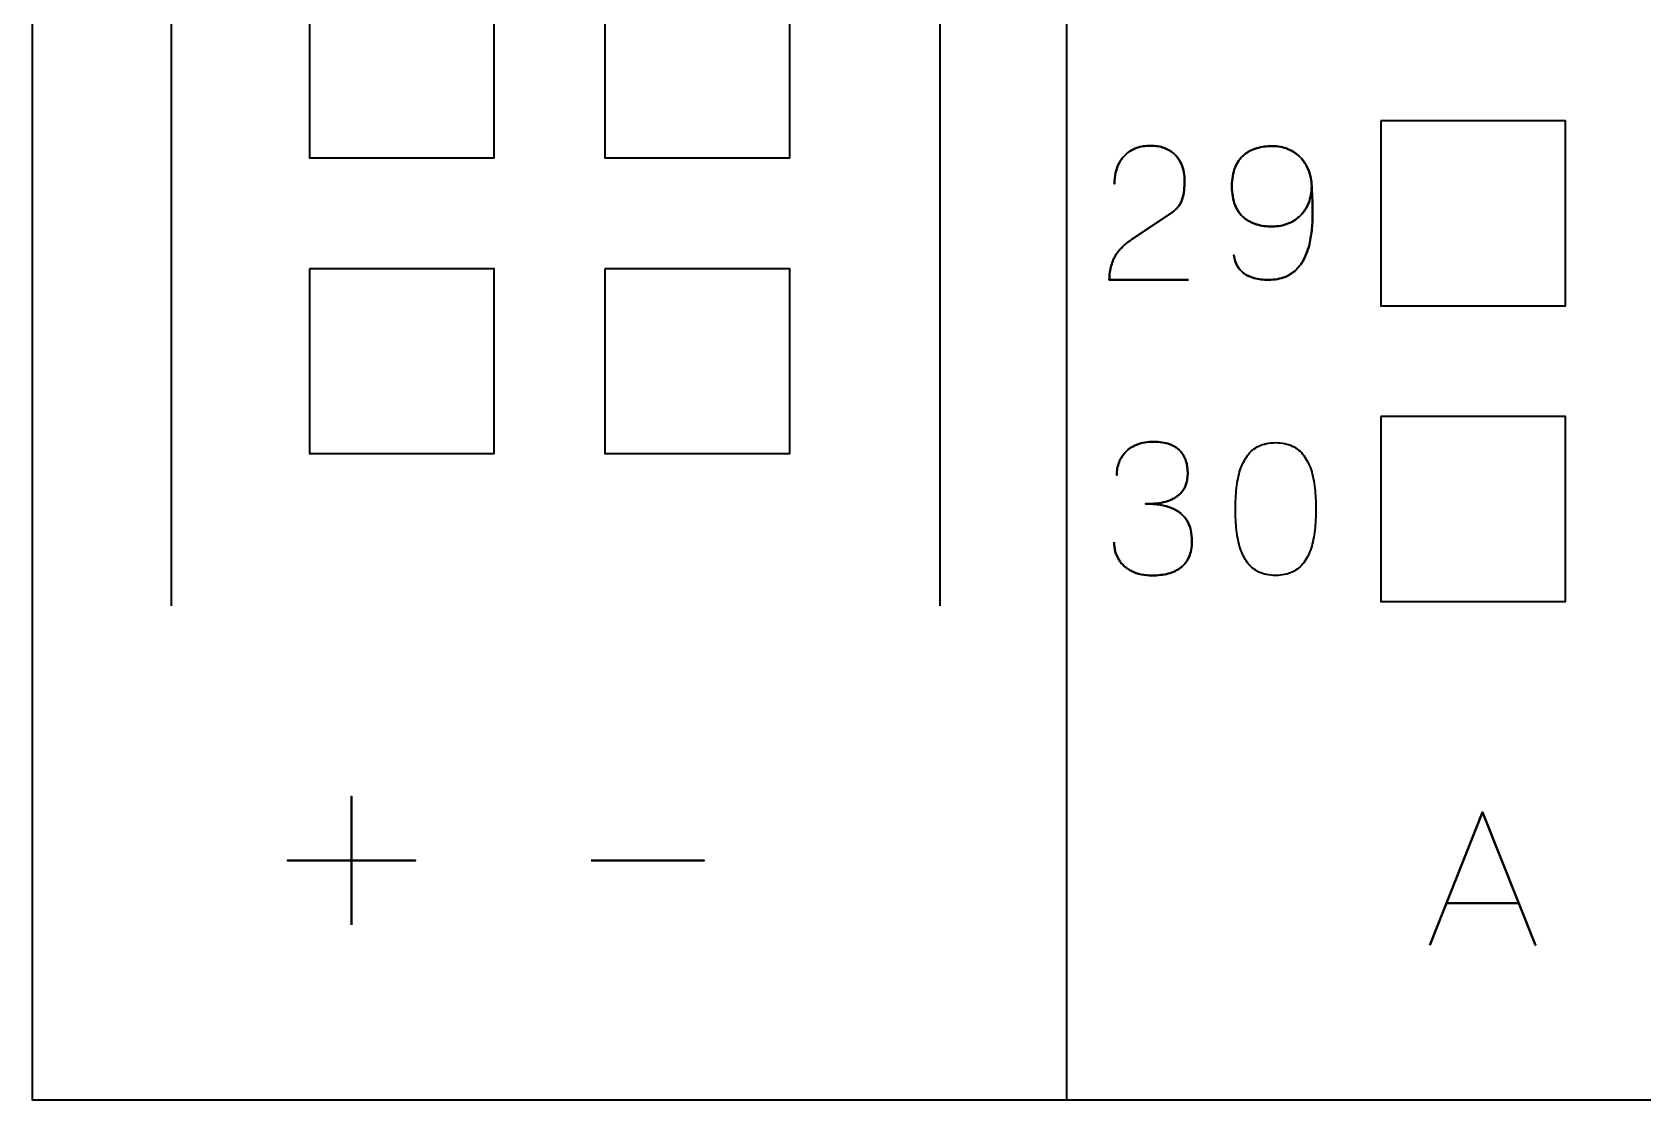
# Model space of a CAD drawing. Header units: centimetres. Extents: x -13.14 to -7.86, y -19.04 to -10.66.
# Drawn here: x -13.135 to -11.751, y -19.041 to -18.124 of the extents above; entities that cross this region are included whole.
import ezdxf

# ---------------------------------------------------------------- set-up
doc = ezdxf.new("R2010")
doc.units = ezdxf.units.CM
doc.header["$MEASUREMENT"] = 0
doc.layers.add('Layer 1', color=7, linetype='Continuous')

msp = doc.modelspace()

# ---------------------------------------------------------------- linework, layer by layer
at = {"layer": 'Layer 1', "color": 250, "lineweight": 35}
for points, knots in [([(-13.13514, -10.659), (-13.13514, -10.659), (-12.24614, -10.659), (-12.24614, -10.659), (-12.24614, -10.659), (-12.24614, -10.659), (-12.24614, -19.041), (-12.24614, -19.041), (-12.24614, -19.041), (-12.24614, -19.041), (-13.13514, -19.041), (-13.13514, -19.041), (-13.13514, -19.041), (-13.13514, -19.041), (-13.13514, -10.659), (-13.13514, -10.659)], [0, 0, 0, 0, 0.25, 0.25, 0.25, 0.25, 0.5, 0.5, 0.5, 0.5, 0.75, 0.75, 0.75, 0.75, 1, 1, 1, 1]), ([(-12.24632, -10.659), (-12.24632, -10.659), (-8.75382, -10.659), (-8.75382, -10.659), (-8.75382, -10.659), (-8.75382, -10.659), (-8.75382, -19.041), (-8.75382, -19.041), (-8.75382, -19.041), (-8.75382, -19.041), (-12.24632, -19.041), (-12.24632, -19.041), (-12.24632, -19.041), (-12.24632, -19.041), (-12.24632, -10.659), (-12.24632, -10.659)], [0, 0, 0, 0, 0.25, 0.25, 0.25, 0.25, 0.5, 0.5, 0.5, 0.5, 0.75, 0.75, 0.75, 0.75, 1, 1, 1, 1]), ([(-12.89701, -18.07303), (-12.89701, -18.07303), (-12.73826, -18.07303), (-12.73826, -18.07303), (-12.73826, -18.07303), (-12.73826, -18.07303), (-12.73826, -18.23178), (-12.73826, -18.23178), (-12.73826, -18.23178), (-12.73826, -18.23178), (-12.89701, -18.23178), (-12.89701, -18.23178), (-12.89701, -18.23178), (-12.89701, -18.23178), (-12.89701, -18.07303), (-12.89701, -18.07303)], [0, 0, 0, 0, 0.25, 0.25, 0.25, 0.25, 0.5, 0.5, 0.5, 0.5, 0.75, 0.75, 0.75, 0.75, 1, 1, 1, 1]), ([(-12.64301, -18.07303), (-12.64301, -18.07303), (-12.48426, -18.07303), (-12.48426, -18.07303), (-12.48426, -18.07303), (-12.48426, -18.07303), (-12.48426, -18.23178), (-12.48426, -18.23178), (-12.48426, -18.23178), (-12.48426, -18.23178), (-12.64301, -18.23178), (-12.64301, -18.23178), (-12.64301, -18.23178), (-12.64301, -18.23178), (-12.64301, -18.07303), (-12.64301, -18.07303)], [0, 0, 0, 0, 0.25, 0.25, 0.25, 0.25, 0.5, 0.5, 0.5, 0.5, 0.75, 0.75, 0.75, 0.75, 1, 1, 1, 1]), ([(-11.97644, -18.20003), (-11.97644, -18.20003), (-11.81769, -18.20003), (-11.81769, -18.20003), (-11.81769, -18.20003), (-11.81769, -18.20003), (-11.81769, -18.35878), (-11.81769, -18.35878), (-11.81769, -18.35878), (-11.81769, -18.35878), (-11.97644, -18.35878), (-11.97644, -18.35878), (-11.97644, -18.35878), (-11.97644, -18.35878), (-11.97644, -18.20003), (-11.97644, -18.20003)], [0, 0, 0, 0, 0.25, 0.25, 0.25, 0.25, 0.5, 0.5, 0.5, 0.5, 0.75, 0.75, 0.75, 0.75, 1, 1, 1, 1]), ([(-12.14171, -18.33654), (-12.14171, -18.33654), (-12.20967, -18.33654), (-12.20967, -18.33654), (-12.20967, -18.33654), (-12.20953, -18.33194), (-12.20895, -18.32788), (-12.20798, -18.32439), (-12.20798, -18.32439), (-12.20697, -18.32091), (-12.20563, -18.31784), (-12.20396, -18.3152), (-12.20396, -18.3152), (-12.20227, -18.31256), (-12.20035, -18.31021), (-12.19816, -18.30815), (-12.19816, -18.30815), (-12.19597, -18.30606), (-12.19362, -18.30416), (-12.19108, -18.30237), (-12.19108, -18.30237), (-12.18855, -18.3006), (-12.18593, -18.29883), (-12.18321, -18.29708), (-12.18321, -18.29708), (-12.18321, -18.29708), (-12.15612, -18.27902), (-12.15612, -18.27902), (-12.15612, -18.27902), (-12.15334, -18.27706), (-12.15118, -18.27493), (-12.14965, -18.27263), (-12.14965, -18.27263), (-12.1481, -18.27033), (-12.14702, -18.2679), (-12.14636, -18.26534), (-12.14636, -18.26534), (-12.14572, -18.2628), (-12.14533, -18.26019), (-12.14519, -18.25755), (-12.14519, -18.25755), (-12.14506, -18.25488), (-12.14501, -18.25221), (-12.14503, -18.24955), (-12.14503, -18.24955), (-12.14503, -18.24735), (-12.14533, -18.245), (-12.14591, -18.24247), (-12.14591, -18.24247), (-12.14651, -18.23996), (-12.14746, -18.23745), (-12.14881, -18.23497), (-12.14881, -18.23497), (-12.15015, -18.23248), (-12.15194, -18.23021), (-12.15419, -18.22815), (-12.15419, -18.22815), (-12.15643, -18.22612), (-12.15921, -18.22448), (-12.16251, -18.22324), (-12.16251, -18.22324), (-12.16581, -18.222), (-12.16969, -18.22137), (-12.17418, -18.22134), (-12.17418, -18.22134), (-12.1787, -18.22137), (-12.18269, -18.222), (-12.18612, -18.22321), (-12.18612, -18.22321), (-12.18955, -18.22443), (-12.19248, -18.22612), (-12.19491, -18.22826), (-12.19491, -18.22826), (-12.19734, -18.2304), (-12.1993, -18.23288), (-12.20083, -18.23565), (-12.20083, -18.23565), (-12.20235, -18.23843), (-12.20346, -18.24138), (-12.20417, -18.2445), (-12.20417, -18.2445), (-12.20489, -18.24762), (-12.20523, -18.25079), (-12.20523, -18.25398), (-12.20523, -18.25398), (-12.20523, -18.25079), (-12.20489, -18.24762), (-12.20417, -18.2445), (-12.20417, -18.2445), (-12.20346, -18.24138), (-12.20235, -18.23843), (-12.20083, -18.23565), (-12.20083, -18.23565), (-12.1993, -18.23288), (-12.19734, -18.2304), (-12.19491, -18.22826), (-12.19491, -18.22826), (-12.19248, -18.22612), (-12.18955, -18.22443), (-12.18612, -18.22321), (-12.18612, -18.22321), (-12.18269, -18.222), (-12.1787, -18.22137), (-12.17418, -18.22134), (-12.17418, -18.22134), (-12.16969, -18.22137), (-12.16581, -18.222), (-12.16251, -18.22324), (-12.16251, -18.22324), (-12.15921, -18.22448), (-12.15643, -18.22612), (-12.15419, -18.22815), (-12.15419, -18.22815), (-12.15194, -18.23021), (-12.15015, -18.23248), (-12.14881, -18.23497), (-12.14881, -18.23497), (-12.14746, -18.23745), (-12.14651, -18.23996), (-12.14591, -18.24247), (-12.14591, -18.24247), (-12.14533, -18.245), (-12.14503, -18.24735), (-12.14503, -18.24955), (-12.14503, -18.24955), (-12.14501, -18.25221), (-12.14506, -18.25488), (-12.14519, -18.25755), (-12.14519, -18.25755), (-12.14533, -18.26019), (-12.14572, -18.2628), (-12.14636, -18.26534), (-12.14636, -18.26534), (-12.14702, -18.2679), (-12.1481, -18.27033), (-12.14965, -18.27263), (-12.14965, -18.27263), (-12.15118, -18.27493), (-12.15334, -18.27706), (-12.15612, -18.27902), (-12.15612, -18.27902), (-12.15612, -18.27902), (-12.18321, -18.29708), (-12.18321, -18.29708), (-12.18321, -18.29708), (-12.18593, -18.29883), (-12.18855, -18.3006), (-12.19108, -18.30237), (-12.19108, -18.30237), (-12.19362, -18.30416), (-12.19597, -18.30606), (-12.19816, -18.30815), (-12.19816, -18.30815), (-12.20035, -18.31021), (-12.20227, -18.31256), (-12.20396, -18.3152), (-12.20396, -18.3152), (-12.20563, -18.31784), (-12.20697, -18.32091), (-12.20798, -18.32439), (-12.20798, -18.32439), (-12.20895, -18.32788), (-12.20953, -18.33194), (-12.20967, -18.33654), (-12.20967, -18.33654), (-12.20967, -18.33654), (-12.14171, -18.33654), (-12.14171, -18.33654)], [0, 0, 0, 0, 0.0238095, 0.0238095, 0.0238095, 0.0238095, 0.047619, 0.047619, 0.047619, 0.047619, 0.0714286, 0.0714286, 0.0714286, 0.0714286, 0.0952381, 0.0952381, 0.0952381, 0.0952381, 0.1190476, 0.1190476, 0.1190476, 0.1190476, 0.1428571, 0.1428571, 0.1428571, 0.1428571, 0.1666667, 0.1666667, 0.1666667, 0.1666667, 0.1904762, 0.1904762, 0.1904762, 0.1904762, 0.2142857, 0.2142857, 0.2142857, 0.2142857, 0.2380952, 0.2380952, 0.2380952, 0.2380952, 0.2619048, 0.2619048, 0.2619048, 0.2619048, 0.2857143, 0.2857143, 0.2857143, 0.2857143, 0.3095238, 0.3095238, 0.3095238, 0.3095238, 0.3333333, 0.3333333, 0.3333333, 0.3333333, 0.3571429, 0.3571429, 0.3571429, 0.3571429, 0.3809524, 0.3809524, 0.3809524, 0.3809524, 0.4047619, 0.4047619, 0.4047619, 0.4047619, 0.4285714, 0.4285714, 0.4285714, 0.4285714, 0.452381, 0.452381, 0.452381, 0.452381, 0.4761905, 0.4761905, 0.4761905, 0.4761905, 0.5, 0.5, 0.5, 0.5, 0.5238095, 0.5238095, 0.5238095, 0.5238095, 0.547619, 0.547619, 0.547619, 0.547619, 0.5714286, 0.5714286, 0.5714286, 0.5714286, 0.5952381, 0.5952381, 0.5952381, 0.5952381, 0.6190476, 0.6190476, 0.6190476, 0.6190476, 0.6428571, 0.6428571, 0.6428571, 0.6428571, 0.6666667, 0.6666667, 0.6666667, 0.6666667, 0.6904762, 0.6904762, 0.6904762, 0.6904762, 0.7142857, 0.7142857, 0.7142857, 0.7142857, 0.7380952, 0.7380952, 0.7380952, 0.7380952, 0.7619048, 0.7619048, 0.7619048, 0.7619048, 0.7857143, 0.7857143, 0.7857143, 0.7857143, 0.8095238, 0.8095238, 0.8095238, 0.8095238, 0.8333333, 0.8333333, 0.8333333, 0.8333333, 0.8571429, 0.8571429, 0.8571429, 0.8571429, 0.8809524, 0.8809524, 0.8809524, 0.8809524, 0.9047619, 0.9047619, 0.9047619, 0.9047619, 0.9285714, 0.9285714, 0.9285714, 0.9285714, 0.952381, 0.952381, 0.952381, 0.952381, 0.9761905, 0.9761905, 0.9761905, 0.9761905, 1, 1, 1, 1]), ([(-12.03571, -18.2562), (-12.03574, -18.2614), (-12.03661, -18.26613), (-12.0383, -18.27036), (-12.0383, -18.27036), (-12.03999, -18.27458), (-12.04234, -18.27823), (-12.0454, -18.28126), (-12.0454, -18.28126), (-12.04843, -18.2843), (-12.052, -18.28663), (-12.05609, -18.28826), (-12.05609, -18.28826), (-12.06019, -18.2899), (-12.06465, -18.29072), (-12.06946, -18.29075), (-12.06946, -18.29075), (-12.07429, -18.29077), (-12.0788, -18.29016), (-12.083, -18.28895), (-12.083, -18.28895), (-12.0872, -18.28773), (-12.09087, -18.28578), (-12.09407, -18.28309), (-12.09407, -18.28309), (-12.09725, -18.28042), (-12.09976, -18.27685), (-12.10156, -18.27242), (-12.10156, -18.27242), (-12.10336, -18.26801), (-12.10428, -18.26259), (-12.10431, -18.2562), (-12.10431, -18.2562), (-12.10428, -18.24984), (-12.10336, -18.24445), (-12.10156, -18.24004), (-12.10156, -18.24004), (-12.09976, -18.23563), (-12.09725, -18.23206), (-12.09407, -18.22937), (-12.09407, -18.22937), (-12.09087, -18.22665), (-12.0872, -18.22469), (-12.083, -18.22348), (-12.083, -18.22348), (-12.0788, -18.22224), (-12.07429, -18.22163), (-12.06946, -18.22166), (-12.06946, -18.22166), (-12.06465, -18.22168), (-12.06021, -18.2225), (-12.05617, -18.22417), (-12.05617, -18.22417), (-12.05216, -18.2258), (-12.04862, -18.22815), (-12.04563, -18.23119), (-12.04563, -18.23119), (-12.04263, -18.23425), (-12.04028, -18.2379), (-12.03857, -18.24212), (-12.03857, -18.24212), (-12.03685, -18.24632), (-12.0359, -18.25102), (-12.03571, -18.2562), (-12.03571, -18.2562), (-12.03561, -18.25882), (-12.03545, -18.26196), (-12.03526, -18.2656), (-12.03526, -18.2656), (-12.03505, -18.26927), (-12.03495, -18.27324), (-12.03492, -18.27751), (-12.03492, -18.27751), (-12.03487, -18.28179), (-12.03503, -18.2862), (-12.03534, -18.29075), (-12.03534, -18.29075), (-12.03569, -18.29529), (-12.03632, -18.29975), (-12.03724, -18.30416), (-12.03724, -18.30416), (-12.0382, -18.30857), (-12.03954, -18.31272), (-12.04129, -18.3166), (-12.04129, -18.3166), (-12.04303, -18.32048), (-12.04529, -18.32392), (-12.04809, -18.3269), (-12.04809, -18.3269), (-12.05089, -18.32988), (-12.05432, -18.33224), (-12.05836, -18.33395), (-12.05836, -18.33395), (-12.06243, -18.33564), (-12.06724, -18.33651), (-12.07278, -18.33654), (-12.07278, -18.33654), (-12.07759, -18.33651), (-12.08166, -18.33604), (-12.08504, -18.33509), (-12.08504, -18.33509), (-12.08842, -18.33416), (-12.09119, -18.33292), (-12.09341, -18.33136), (-12.09341, -18.33136), (-12.0956, -18.32981), (-12.09733, -18.32809), (-12.0986, -18.32624), (-12.0986, -18.32624), (-12.09987, -18.32436), (-12.10082, -18.32252), (-12.1014, -18.32064), (-12.1014, -18.32064), (-12.10201, -18.31877), (-12.1024, -18.31705), (-12.10256, -18.31546), (-12.10256, -18.31546), (-12.1024, -18.31705), (-12.10201, -18.31877), (-12.1014, -18.32064), (-12.1014, -18.32064), (-12.10082, -18.32252), (-12.09987, -18.32436), (-12.0986, -18.32624), (-12.0986, -18.32624), (-12.09733, -18.32809), (-12.0956, -18.32981), (-12.09341, -18.33136), (-12.09341, -18.33136), (-12.09119, -18.33292), (-12.08842, -18.33416), (-12.08504, -18.33509), (-12.08504, -18.33509), (-12.08166, -18.33604), (-12.07759, -18.33651), (-12.07278, -18.33654), (-12.07278, -18.33654), (-12.06724, -18.33651), (-12.06243, -18.33564), (-12.05836, -18.33395), (-12.05836, -18.33395), (-12.05432, -18.33224), (-12.05089, -18.32988), (-12.04809, -18.3269), (-12.04809, -18.3269), (-12.04529, -18.32392), (-12.04303, -18.32048), (-12.04129, -18.3166), (-12.04129, -18.3166), (-12.03954, -18.31272), (-12.0382, -18.30857), (-12.03724, -18.30416), (-12.03724, -18.30416), (-12.03632, -18.29975), (-12.03569, -18.29529), (-12.03534, -18.29075), (-12.03534, -18.29075), (-12.03503, -18.2862), (-12.03487, -18.28179), (-12.03492, -18.27751), (-12.03492, -18.27751), (-12.03495, -18.27324), (-12.03505, -18.26927), (-12.03526, -18.2656), (-12.03526, -18.2656), (-12.03545, -18.26196), (-12.03561, -18.25882), (-12.03571, -18.2562), (-12.03571, -18.2562), (-12.0359, -18.25102), (-12.03685, -18.24632), (-12.03857, -18.24212), (-12.03857, -18.24212), (-12.04028, -18.2379), (-12.04263, -18.23425), (-12.04563, -18.23119), (-12.04563, -18.23119), (-12.04862, -18.22815), (-12.05216, -18.2258), (-12.05617, -18.22417), (-12.05617, -18.22417), (-12.06021, -18.2225), (-12.06465, -18.22168), (-12.06946, -18.22166), (-12.06946, -18.22166), (-12.07429, -18.22163), (-12.0788, -18.22224), (-12.083, -18.22348), (-12.083, -18.22348), (-12.0872, -18.22469), (-12.09087, -18.22665), (-12.09407, -18.22937), (-12.09407, -18.22937), (-12.09725, -18.23206), (-12.09976, -18.23563), (-12.10156, -18.24004), (-12.10156, -18.24004), (-12.10336, -18.24445), (-12.10428, -18.24984), (-12.10431, -18.2562), (-12.10431, -18.2562), (-12.10428, -18.26259), (-12.10336, -18.26801), (-12.10156, -18.27242), (-12.10156, -18.27242), (-12.09976, -18.27685), (-12.09725, -18.28042), (-12.09407, -18.28309), (-12.09407, -18.28309), (-12.09087, -18.28578), (-12.0872, -18.28773), (-12.083, -18.28895), (-12.083, -18.28895), (-12.0788, -18.29016), (-12.07429, -18.29077), (-12.06946, -18.29075), (-12.06946, -18.29075), (-12.06465, -18.29072), (-12.06019, -18.2899), (-12.05609, -18.28826), (-12.05609, -18.28826), (-12.052, -18.28663), (-12.04843, -18.2843), (-12.0454, -18.28126), (-12.0454, -18.28126), (-12.04234, -18.27823), (-12.03999, -18.27458), (-12.0383, -18.27036), (-12.0383, -18.27036), (-12.03661, -18.26613), (-12.03574, -18.2614), (-12.03571, -18.2562)], [0, 0, 0, 0, 0.0172414, 0.0172414, 0.0172414, 0.0172414, 0.0344828, 0.0344828, 0.0344828, 0.0344828, 0.0517241, 0.0517241, 0.0517241, 0.0517241, 0.0689655, 0.0689655, 0.0689655, 0.0689655, 0.0862069, 0.0862069, 0.0862069, 0.0862069, 0.1034483, 0.1034483, 0.1034483, 0.1034483, 0.1206897, 0.1206897, 0.1206897, 0.1206897, 0.137931, 0.137931, 0.137931, 0.137931, 0.1551724, 0.1551724, 0.1551724, 0.1551724, 0.1724138, 0.1724138, 0.1724138, 0.1724138, 0.1896552, 0.1896552, 0.1896552, 0.1896552, 0.2068966, 0.2068966, 0.2068966, 0.2068966, 0.2241379, 0.2241379, 0.2241379, 0.2241379, 0.2413793, 0.2413793, 0.2413793, 0.2413793, 0.2586207, 0.2586207, 0.2586207, 0.2586207, 0.2758621, 0.2758621, 0.2758621, 0.2758621, 0.2931034, 0.2931034, 0.2931034, 0.2931034, 0.3103448, 0.3103448, 0.3103448, 0.3103448, 0.3275862, 0.3275862, 0.3275862, 0.3275862, 0.3448276, 0.3448276, 0.3448276, 0.3448276, 0.362069, 0.362069, 0.362069, 0.362069, 0.3793103, 0.3793103, 0.3793103, 0.3793103, 0.3965517, 0.3965517, 0.3965517, 0.3965517, 0.4137931, 0.4137931, 0.4137931, 0.4137931, 0.4310345, 0.4310345, 0.4310345, 0.4310345, 0.4482759, 0.4482759, 0.4482759, 0.4482759, 0.4655172, 0.4655172, 0.4655172, 0.4655172, 0.4827586, 0.4827586, 0.4827586, 0.4827586, 0.5, 0.5, 0.5, 0.5, 0.5172414, 0.5172414, 0.5172414, 0.5172414, 0.5344828, 0.5344828, 0.5344828, 0.5344828, 0.5517241, 0.5517241, 0.5517241, 0.5517241, 0.5689655, 0.5689655, 0.5689655, 0.5689655, 0.5862069, 0.5862069, 0.5862069, 0.5862069, 0.6034483, 0.6034483, 0.6034483, 0.6034483, 0.6206897, 0.6206897, 0.6206897, 0.6206897, 0.637931, 0.637931, 0.637931, 0.637931, 0.6551724, 0.6551724, 0.6551724, 0.6551724, 0.6724138, 0.6724138, 0.6724138, 0.6724138, 0.6896552, 0.6896552, 0.6896552, 0.6896552, 0.7068966, 0.7068966, 0.7068966, 0.7068966, 0.7241379, 0.7241379, 0.7241379, 0.7241379, 0.7413793, 0.7413793, 0.7413793, 0.7413793, 0.7586207, 0.7586207, 0.7586207, 0.7586207, 0.7758621, 0.7758621, 0.7758621, 0.7758621, 0.7931034, 0.7931034, 0.7931034, 0.7931034, 0.8103448, 0.8103448, 0.8103448, 0.8103448, 0.8275862, 0.8275862, 0.8275862, 0.8275862, 0.8448276, 0.8448276, 0.8448276, 0.8448276, 0.862069, 0.862069, 0.862069, 0.862069, 0.8793103, 0.8793103, 0.8793103, 0.8793103, 0.8965517, 0.8965517, 0.8965517, 0.8965517, 0.9137931, 0.9137931, 0.9137931, 0.9137931, 0.9310345, 0.9310345, 0.9310345, 0.9310345, 0.9482759, 0.9482759, 0.9482759, 0.9482759, 0.9655172, 0.9655172, 0.9655172, 0.9655172, 0.9827586, 0.9827586, 0.9827586, 0.9827586, 1, 1, 1, 1]), ([(-12.89701, -18.32703), (-12.89701, -18.32703), (-12.73826, -18.32703), (-12.73826, -18.32703), (-12.73826, -18.32703), (-12.73826, -18.32703), (-12.73826, -18.48578), (-12.73826, -18.48578), (-12.73826, -18.48578), (-12.73826, -18.48578), (-12.89701, -18.48578), (-12.89701, -18.48578), (-12.89701, -18.48578), (-12.89701, -18.48578), (-12.89701, -18.32703), (-12.89701, -18.32703)], [0, 0, 0, 0, 0.25, 0.25, 0.25, 0.25, 0.5, 0.5, 0.5, 0.5, 0.75, 0.75, 0.75, 0.75, 1, 1, 1, 1]), ([(-12.64301, -18.32703), (-12.64301, -18.32703), (-12.48426, -18.32703), (-12.48426, -18.32703), (-12.48426, -18.32703), (-12.48426, -18.32703), (-12.48426, -18.48578), (-12.48426, -18.48578), (-12.48426, -18.48578), (-12.48426, -18.48578), (-12.64301, -18.48578), (-12.64301, -18.48578), (-12.64301, -18.48578), (-12.64301, -18.48578), (-12.64301, -18.32703), (-12.64301, -18.32703)], [0, 0, 0, 0, 0.25, 0.25, 0.25, 0.25, 0.5, 0.5, 0.5, 0.5, 0.75, 0.75, 0.75, 0.75, 1, 1, 1, 1]), ([(-11.97644, -18.45403), (-11.97644, -18.45403), (-11.81769, -18.45403), (-11.81769, -18.45403), (-11.81769, -18.45403), (-11.81769, -18.45403), (-11.81769, -18.61278), (-11.81769, -18.61278), (-11.81769, -18.61278), (-11.81769, -18.61278), (-11.97644, -18.61278), (-11.97644, -18.61278), (-11.97644, -18.61278), (-11.97644, -18.61278), (-11.97644, -18.45403), (-11.97644, -18.45403)], [0, 0, 0, 0, 0.25, 0.25, 0.25, 0.25, 0.5, 0.5, 0.5, 0.5, 0.75, 0.75, 0.75, 0.75, 1, 1, 1, 1]), ([(-12.20547, -18.56186), (-12.20544, -18.56756), (-12.20412, -18.57253), (-12.2015, -18.57683), (-12.2015, -18.57683), (-12.19889, -18.58111), (-12.19518, -18.58447), (-12.19032, -18.58687), (-12.19032, -18.58687), (-12.18546, -18.58927), (-12.17962, -18.59049), (-12.17283, -18.59054), (-12.17283, -18.59054), (-12.16774, -18.59054), (-12.16311, -18.59001), (-12.15892, -18.5889), (-12.15892, -18.5889), (-12.15474, -18.58779), (-12.15115, -18.58608), (-12.14811, -18.58373), (-12.14811, -18.58373), (-12.14509, -18.58138), (-12.14276, -18.57834), (-12.1411, -18.57464), (-12.1411, -18.57464), (-12.13946, -18.57092), (-12.13864, -18.56645), (-12.13862, -18.56122), (-12.13862, -18.56122), (-12.13859, -18.55425), (-12.14002, -18.54836), (-12.14284, -18.54358), (-12.14284, -18.54358), (-12.14566, -18.5388), (-12.15004, -18.53521), (-12.15593, -18.53275), (-12.15593, -18.53275), (-12.16182, -18.5303), (-12.16937, -18.52906), (-12.17854, -18.52906), (-12.17854, -18.52906), (-12.1717, -18.52908), (-12.16597, -18.52845), (-12.16129, -18.52716), (-12.16129, -18.52716), (-12.15664, -18.52586), (-12.15292, -18.52404), (-12.15012, -18.52166), (-12.15012, -18.52166), (-12.14732, -18.51931), (-12.14529, -18.51651), (-12.14408, -18.51329), (-12.14408, -18.51329), (-12.14284, -18.5101), (-12.14223, -18.50658), (-12.14226, -18.50275), (-12.14226, -18.50275), (-12.14223, -18.49892), (-12.14276, -18.49538), (-12.14382, -18.49211), (-12.14382, -18.49211), (-12.14485, -18.48884), (-12.14653, -18.48596), (-12.14883, -18.4835), (-12.14883, -18.4835), (-12.15112, -18.48104), (-12.15416, -18.47912), (-12.15789, -18.47774), (-12.15789, -18.47774), (-12.16164, -18.47637), (-12.1662, -18.47568), (-12.17157, -18.47566), (-12.17157, -18.47566), (-12.1769, -18.47568), (-12.18158, -18.47648), (-12.18554, -18.47801), (-12.18554, -18.47801), (-12.18952, -18.47954), (-12.1928, -18.48163), (-12.19544, -18.48429), (-12.19544, -18.48429), (-12.19805, -18.48696), (-12.2, -18.49), (-12.20129, -18.49343), (-12.20129, -18.49343), (-12.20261, -18.49686), (-12.20325, -18.50051), (-12.20325, -18.50434), (-12.20325, -18.50434), (-12.20325, -18.50051), (-12.20261, -18.49686), (-12.20129, -18.49343), (-12.20129, -18.49343), (-12.2, -18.49), (-12.19805, -18.48696), (-12.19544, -18.48429), (-12.19544, -18.48429), (-12.1928, -18.48163), (-12.18952, -18.47954), (-12.18554, -18.47801), (-12.18554, -18.47801), (-12.18158, -18.47648), (-12.1769, -18.47568), (-12.17157, -18.47566), (-12.17157, -18.47566), (-12.1662, -18.47568), (-12.16164, -18.47637), (-12.15789, -18.47774), (-12.15789, -18.47774), (-12.15416, -18.47912), (-12.15112, -18.48104), (-12.14883, -18.4835), (-12.14883, -18.4835), (-12.14653, -18.48596), (-12.14485, -18.48884), (-12.14382, -18.49211), (-12.14382, -18.49211), (-12.14276, -18.49538), (-12.14223, -18.49892), (-12.14226, -18.50275), (-12.14226, -18.50275), (-12.14223, -18.50658), (-12.14284, -18.5101), (-12.14408, -18.51329), (-12.14408, -18.51329), (-12.14529, -18.51651), (-12.14732, -18.51931), (-12.15012, -18.52166), (-12.15012, -18.52166), (-12.15292, -18.52404), (-12.15664, -18.52586), (-12.16129, -18.52716), (-12.16129, -18.52716), (-12.16597, -18.52845), (-12.1717, -18.52908), (-12.17854, -18.52906), (-12.17854, -18.52906), (-12.16937, -18.52906), (-12.16182, -18.5303), (-12.15593, -18.53275), (-12.15593, -18.53275), (-12.15004, -18.53521), (-12.14566, -18.5388), (-12.14284, -18.54358), (-12.14284, -18.54358), (-12.14002, -18.54836), (-12.13859, -18.55425), (-12.13862, -18.56122), (-12.13862, -18.56122), (-12.13864, -18.56645), (-12.13946, -18.57092), (-12.1411, -18.57464), (-12.1411, -18.57464), (-12.14276, -18.57834), (-12.14509, -18.58138), (-12.14811, -18.58373), (-12.14811, -18.58373), (-12.15115, -18.58608), (-12.15474, -18.58779), (-12.15892, -18.5889), (-12.15892, -18.5889), (-12.16311, -18.59001), (-12.16774, -18.59054), (-12.17283, -18.59054), (-12.17283, -18.59054), (-12.17962, -18.59049), (-12.18546, -18.58927), (-12.19032, -18.58687), (-12.19032, -18.58687), (-12.19518, -18.58447), (-12.19889, -18.58111), (-12.2015, -18.57683), (-12.2015, -18.57683), (-12.20412, -18.57253), (-12.20544, -18.56756), (-12.20547, -18.56186)], [0, 0, 0, 0, 0.0227273, 0.0227273, 0.0227273, 0.0227273, 0.0454545, 0.0454545, 0.0454545, 0.0454545, 0.0681818, 0.0681818, 0.0681818, 0.0681818, 0.0909091, 0.0909091, 0.0909091, 0.0909091, 0.1136364, 0.1136364, 0.1136364, 0.1136364, 0.1363636, 0.1363636, 0.1363636, 0.1363636, 0.1590909, 0.1590909, 0.1590909, 0.1590909, 0.1818182, 0.1818182, 0.1818182, 0.1818182, 0.2045455, 0.2045455, 0.2045455, 0.2045455, 0.2272727, 0.2272727, 0.2272727, 0.2272727, 0.25, 0.25, 0.25, 0.25, 0.2727273, 0.2727273, 0.2727273, 0.2727273, 0.2954545, 0.2954545, 0.2954545, 0.2954545, 0.3181818, 0.3181818, 0.3181818, 0.3181818, 0.3409091, 0.3409091, 0.3409091, 0.3409091, 0.3636364, 0.3636364, 0.3636364, 0.3636364, 0.3863636, 0.3863636, 0.3863636, 0.3863636, 0.4090909, 0.4090909, 0.4090909, 0.4090909, 0.4318182, 0.4318182, 0.4318182, 0.4318182, 0.4545455, 0.4545455, 0.4545455, 0.4545455, 0.4772727, 0.4772727, 0.4772727, 0.4772727, 0.5, 0.5, 0.5, 0.5, 0.5227273, 0.5227273, 0.5227273, 0.5227273, 0.5454545, 0.5454545, 0.5454545, 0.5454545, 0.5681818, 0.5681818, 0.5681818, 0.5681818, 0.5909091, 0.5909091, 0.5909091, 0.5909091, 0.6136364, 0.6136364, 0.6136364, 0.6136364, 0.6363636, 0.6363636, 0.6363636, 0.6363636, 0.6590909, 0.6590909, 0.6590909, 0.6590909, 0.6818182, 0.6818182, 0.6818182, 0.6818182, 0.7045455, 0.7045455, 0.7045455, 0.7045455, 0.7272727, 0.7272727, 0.7272727, 0.7272727, 0.75, 0.75, 0.75, 0.75, 0.7727273, 0.7727273, 0.7727273, 0.7727273, 0.7954545, 0.7954545, 0.7954545, 0.7954545, 0.8181818, 0.8181818, 0.8181818, 0.8181818, 0.8409091, 0.8409091, 0.8409091, 0.8409091, 0.8636364, 0.8636364, 0.8636364, 0.8636364, 0.8863636, 0.8863636, 0.8863636, 0.8863636, 0.9090909, 0.9090909, 0.9090909, 0.9090909, 0.9318182, 0.9318182, 0.9318182, 0.9318182, 0.9545455, 0.9545455, 0.9545455, 0.9545455, 0.9772727, 0.9772727, 0.9772727, 0.9772727, 1, 1, 1, 1]), ([(-12.06668, -18.59054), (-12.06114, -18.59051), (-12.05636, -18.58954), (-12.05237, -18.58763), (-12.05237, -18.58763), (-12.04841, -18.58573), (-12.04511, -18.58301), (-12.04246, -18.57955), (-12.04246, -18.57955), (-12.03986, -18.57607), (-12.0378, -18.57195), (-12.03627, -18.56719), (-12.03627, -18.56719), (-12.03476, -18.56244), (-12.03368, -18.55724), (-12.03307, -18.55153), (-12.03307, -18.55153), (-12.03244, -18.54583), (-12.03212, -18.53983), (-12.03215, -18.53349), (-12.03215, -18.53349), (-12.03212, -18.52718), (-12.03244, -18.52119), (-12.03307, -18.51551), (-12.03307, -18.51551), (-12.03368, -18.50983), (-12.03476, -18.5046), (-12.03627, -18.49985), (-12.03627, -18.49985), (-12.0378, -18.49512), (-12.03986, -18.491), (-12.04246, -18.48749), (-12.04246, -18.48749), (-12.04511, -18.484), (-12.04841, -18.48128), (-12.05237, -18.47938), (-12.05237, -18.47938), (-12.05636, -18.47745), (-12.06114, -18.47648), (-12.06668, -18.47645), (-12.06668, -18.47645), (-12.07223, -18.47648), (-12.07701, -18.47745), (-12.081, -18.47938), (-12.081, -18.47938), (-12.08496, -18.48128), (-12.08826, -18.484), (-12.0909, -18.48749), (-12.0909, -18.48749), (-12.0935, -18.491), (-12.09556, -18.49512), (-12.0971, -18.49985), (-12.0971, -18.49985), (-12.0986, -18.5046), (-12.09968, -18.50983), (-12.10029, -18.51551), (-12.10029, -18.51551), (-12.10093, -18.52119), (-12.10124, -18.52718), (-12.10122, -18.53349), (-12.10122, -18.53349), (-12.10124, -18.53983), (-12.10093, -18.54583), (-12.10029, -18.55153), (-12.10029, -18.55153), (-12.09968, -18.55724), (-12.0986, -18.56244), (-12.0971, -18.56719), (-12.0971, -18.56719), (-12.09556, -18.57195), (-12.0935, -18.57607), (-12.0909, -18.57955), (-12.0909, -18.57955), (-12.08826, -18.58301), (-12.08496, -18.58573), (-12.081, -18.58763), (-12.081, -18.58763), (-12.07701, -18.58954), (-12.07223, -18.59051), (-12.06668, -18.59054)], [0, 0, 0, 0, 0.05, 0.05, 0.05, 0.05, 0.1, 0.1, 0.1, 0.1, 0.15, 0.15, 0.15, 0.15, 0.2, 0.2, 0.2, 0.2, 0.25, 0.25, 0.25, 0.25, 0.3, 0.3, 0.3, 0.3, 0.35, 0.35, 0.35, 0.35, 0.4, 0.4, 0.4, 0.4, 0.45, 0.45, 0.45, 0.45, 0.5, 0.5, 0.5, 0.5, 0.55, 0.55, 0.55, 0.55, 0.6, 0.6, 0.6, 0.6, 0.65, 0.65, 0.65, 0.65, 0.7, 0.7, 0.7, 0.7, 0.75, 0.75, 0.75, 0.75, 0.8, 0.8, 0.8, 0.8, 0.85, 0.85, 0.85, 0.85, 0.9, 0.9, 0.9, 0.9, 0.95, 0.95, 0.95, 0.95, 1, 1, 1, 1]), ([(-12.06668, -18.59054), (-12.06114, -18.59051), (-12.05636, -18.58954), (-12.05237, -18.58763), (-12.05237, -18.58763), (-12.04841, -18.58573), (-12.04511, -18.58301), (-12.04246, -18.57955), (-12.04246, -18.57955), (-12.03986, -18.57607), (-12.0378, -18.57195), (-12.03627, -18.56719), (-12.03627, -18.56719), (-12.03476, -18.56244), (-12.03368, -18.55724), (-12.03307, -18.55153), (-12.03307, -18.55153), (-12.03244, -18.54583), (-12.03212, -18.53983), (-12.03215, -18.53349), (-12.03215, -18.53349), (-12.03212, -18.52718), (-12.03244, -18.52119), (-12.03307, -18.51551), (-12.03307, -18.51551), (-12.03368, -18.50983), (-12.03476, -18.5046), (-12.03627, -18.49985), (-12.03627, -18.49985), (-12.0378, -18.49512), (-12.03986, -18.491), (-12.04246, -18.48749), (-12.04246, -18.48749), (-12.04511, -18.484), (-12.04841, -18.48128), (-12.05237, -18.47938), (-12.05237, -18.47938), (-12.05636, -18.47745), (-12.06114, -18.47648), (-12.06668, -18.47645), (-12.06668, -18.47645), (-12.07223, -18.47648), (-12.07701, -18.47745), (-12.081, -18.47938), (-12.081, -18.47938), (-12.08496, -18.48128), (-12.08826, -18.484), (-12.0909, -18.48749), (-12.0909, -18.48749), (-12.0935, -18.491), (-12.09556, -18.49512), (-12.0971, -18.49985), (-12.0971, -18.49985), (-12.0986, -18.5046), (-12.09968, -18.50983), (-12.10029, -18.51551), (-12.10029, -18.51551), (-12.10093, -18.52119), (-12.10124, -18.52718), (-12.10122, -18.53349), (-12.10122, -18.53349), (-12.10124, -18.53983), (-12.10093, -18.54583), (-12.10029, -18.55153), (-12.10029, -18.55153), (-12.09968, -18.55724), (-12.0986, -18.56244), (-12.0971, -18.56719), (-12.0971, -18.56719), (-12.09556, -18.57195), (-12.0935, -18.57607), (-12.0909, -18.57955), (-12.0909, -18.57955), (-12.08826, -18.58301), (-12.08496, -18.58573), (-12.081, -18.58763), (-12.081, -18.58763), (-12.07701, -18.58954), (-12.07223, -18.59051), (-12.06668, -18.59054)], [0, 0, 0, 0, 0.05, 0.05, 0.05, 0.05, 0.1, 0.1, 0.1, 0.1, 0.15, 0.15, 0.15, 0.15, 0.2, 0.2, 0.2, 0.2, 0.25, 0.25, 0.25, 0.25, 0.3, 0.3, 0.3, 0.3, 0.35, 0.35, 0.35, 0.35, 0.4, 0.4, 0.4, 0.4, 0.45, 0.45, 0.45, 0.45, 0.5, 0.5, 0.5, 0.5, 0.55, 0.55, 0.55, 0.55, 0.6, 0.6, 0.6, 0.6, 0.65, 0.65, 0.65, 0.65, 0.7, 0.7, 0.7, 0.7, 0.75, 0.75, 0.75, 0.75, 0.8, 0.8, 0.8, 0.8, 0.85, 0.85, 0.85, 0.85, 0.9, 0.9, 0.9, 0.9, 0.95, 0.95, 0.95, 0.95, 1, 1, 1, 1]), ([(-12.86072, -18.8907), (-12.86072, -18.8907), (-12.86072, -18.8355), (-12.86072, -18.8355), (-12.86072, -18.8355), (-12.86072, -18.8355), (-12.91574, -18.8355), (-12.91574, -18.8355), (-12.91574, -18.8355), (-12.91574, -18.8355), (-12.86072, -18.8355), (-12.86072, -18.8355), (-12.86072, -18.8355), (-12.86072, -18.8355), (-12.86072, -18.78031), (-12.86072, -18.78031), (-12.86072, -18.78031), (-12.86072, -18.78031), (-12.86072, -18.8355), (-12.86072, -18.8355), (-12.86072, -18.8355), (-12.86072, -18.8355), (-12.80569, -18.8355), (-12.80569, -18.8355), (-12.80569, -18.8355), (-12.80569, -18.8355), (-12.86072, -18.8355), (-12.86072, -18.8355), (-12.86072, -18.8355), (-12.86072, -18.8355), (-12.86072, -18.8907), (-12.86072, -18.8907)], [0, 0, 0, 0, 0.125, 0.125, 0.125, 0.125, 0.25, 0.25, 0.25, 0.25, 0.375, 0.375, 0.375, 0.375, 0.5, 0.5, 0.5, 0.5, 0.625, 0.625, 0.625, 0.625, 0.75, 0.75, 0.75, 0.75, 0.875, 0.875, 0.875, 0.875, 1, 1, 1, 1]), ([(-11.93421, -18.90804), (-11.93421, -18.90804), (-11.8889, -18.79379), (-11.8889, -18.79379), (-11.8889, -18.79379), (-11.8889, -18.79379), (-11.84343, -18.90804), (-11.84343, -18.90804), (-11.84343, -18.90804), (-11.84343, -18.90804), (-11.8889, -18.79379), (-11.8889, -18.79379), (-11.8889, -18.79379), (-11.8889, -18.79379), (-11.93421, -18.90804), (-11.93421, -18.90804)], [0, 0, 0, 0, 0.25, 0.25, 0.25, 0.25, 0.5, 0.5, 0.5, 0.5, 0.75, 0.75, 0.75, 0.75, 1, 1, 1, 1]), ([(-12.65478, -18.8355), (-12.65478, -18.8355), (-12.55786, -18.8355), (-12.55786, -18.8355), (-12.55786, -18.8355), (-12.55786, -18.8355), (-12.65478, -18.8355), (-12.65478, -18.8355)], [0, 0, 0, 0, 0.5, 0.5, 0.5, 0.5, 1, 1, 1, 1]), ([(-11.91995, -18.87207), (-11.91995, -18.87207), (-11.85785, -18.87207), (-11.85785, -18.87207), (-11.85785, -18.87207), (-11.85785, -18.87207), (-11.91995, -18.87207), (-11.91995, -18.87207)], [0, 0, 0, 0, 0.5, 0.5, 0.5, 0.5, 1, 1, 1, 1])]:
    msp.add_open_spline(points, degree=3, knots=knots, dxfattribs=at)
at = {"layer": 'Layer 1', "color": 1, "lineweight": 35}
msp.add_open_spline([(-13.01576, -11.08422), (-13.01576, -11.08422), (-13.01576, -18.61659), (-13.01576, -18.61659)], degree=3, dxfattribs=at)
at = {"layer": 'Layer 1', "color": 186, "lineweight": 35}
msp.add_open_spline([(-12.35536, -11.08422), (-12.35536, -11.08422), (-12.35536, -18.61659), (-12.35536, -18.61659)], degree=3, dxfattribs=at)

doc.saveas('drawing.dxf')
